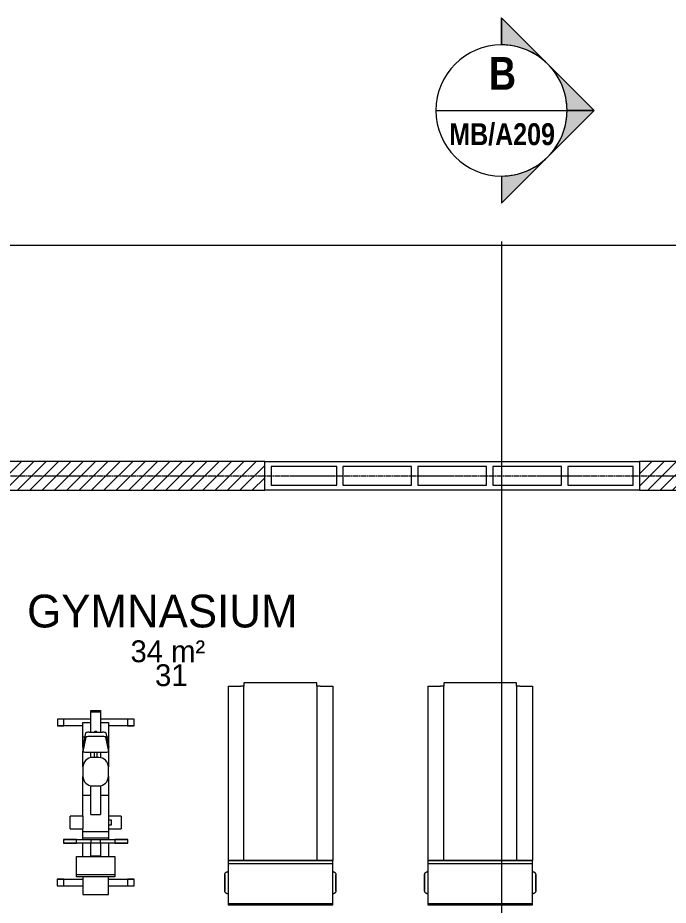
# Model space of a CAD drawing. Header units: inches. Extents: x 22 to 382261, y 22 to 371281.
# Drawn here: x 184748 to 189958, y 67160 to 74266 of the extents above; entities that cross this region are included whole.
import ezdxf

# ---------------------------------------------------------------- set-up
doc = ezdxf.new("R2010")
doc.units = ezdxf.units.IN
doc.header["$MEASUREMENT"] = 0
doc.linetypes.add('Abgebrochen', pattern=[7.14375, 4.7625, -2.38125])
doc.linetypes.add('Grid Line 1_2_', pattern=[22.225, 12.7, -3.175, 3.175, -3.175])
for name, color, linetype, lineweight in [('A-ANNO-SYMB', 150, 'Continuous', 9), ('A-AREA-IDEN', 2, 'Continuous', 9), ('A-GLAZ-CWMG', 51, 'Continuous', 9), ('A-WALL-PATT', 111, 'Continuous', 9), ('G-ANNO-SYMB', 111, 'Continuous', 9), ('I-WALL', 2, 'Continuous', 9), ('Q-SPCQ', 91, 'Continuous', 9), ('S-GRID', 1, 'Continuous', 9)]:
    doc.layers.add(name, color=color, linetype=linetype, lineweight=lineweight)
doc.styles.add('Arial Narrow_B', font='ARIALNB.TTF', dxfattribs={"height": 255})
doc.styles.add('Arial Narrow_B_1', font='ARIALNB.TTF', dxfattribs={"height": 170})
doc.styles.add('Century Gothic_1', font='GOTHIC.TTF', dxfattribs={"height": 1})
doc.styles.add('Gill Sans MT', font='GIL_____.TTF', dxfattribs={"height": 262.5})

# ---------------------------------------------------------------- blocks, each defined once
blk = doc.blocks.new('Rectangular Mullion - 50 x 150mm-443214-02- FIRST FLOOR FURNITURE PLAN')
at = {"layer": 'A-GLAZ-CWMG', "lineweight": 18}
for p, q in [((9881.2, 12198.2), (9881.2, 12048.2)), ((10406.2, 12198.2), (9881.2, 12198.2)), ((10406.2, 12048.2), (10406.2, 12198.2)), ((9881.2, 12048.2), (10406.2, 12048.2))]:
    blk.add_line(p, q, dxfattribs=at)
blk = doc.blocks.new('Rectangular Mullion - 50 x 150mm-443215-02- FIRST FLOOR FURNITURE PLAN')
at = {"layer": 'A-GLAZ-CWMG', "lineweight": 18}
for p, q in [((9281.2, 12198.2), (9281.2, 12048.2)), ((9831.2, 12198.2), (9281.2, 12198.2)), ((9831.2, 12048.2), (9831.2, 12198.2)), ((9281.2, 12048.2), (9831.2, 12048.2))]:
    blk.add_line(p, q, dxfattribs=at)
blk = doc.blocks.new('Bike-Excercise_Reed - Bike-Excercise_Reed-714075-02- FIRST FLOOR FURNITURE PLAN')
at = {"layer": 'Q-SPCQ'}
for p, q in [((-655.6, 307.1), (-655.6, 254.8)), ((-601.7, 307.1), (-655.6, 307.1)), ((-654, 305.6), (-654, 101.6)), ((-603.2, 101.6), (-603.2, 305.6)), ((-601.7, 254.8), (-601.7, 307.1)), ((627.1, 307), (627.1, 254.8)), ((681, 307), (627.1, 307)), ((628.7, 305.6), (628.7, 101.6)), ((679.5, 38.1), (679.5, 305.6)), ((681, 254.8), (681, 307)), ((-655.6, 254.8), (-601.7, 254.8)), ((-312.1, 256.5), (-312.1, 152.4)), ((-283.5, 256.5), (-312.1, 256.5)), ((-310.4, 254.8), (-310.4, -254.8)), ((-285, -254.8), (-285, 254.8)), ((-283.5, 152.4), (-283.5, 256.5)), ((627.1, 254.8), (681, 254.8)), ((-581.4, 152.4), (-563.4, 152.4)), ((-581.4, -152.4), (-581.4, 152.4)), ((-563.4, 152.4), (-419.7, 152.4)), ((-563.4, 152.4), (-563.4, -152.4)), ((-419.7, 152.4), (-419.7, -152.4)), ((-312.1, 152.4), (-283.5, 152.4)), ((-198.4, 203.2), (-198.4, 101.6)), ((-96.8, 101.6), (-96.8, 203.2)), ((-723.6, 101.6), (-723.6, -101.6)), ((-581.4, 101.6), (-723.6, 101.6)), ((-419.7, 101.6), (-310, 101.6)), ((-285.8, 101.6), (-270.5, 101.6)), ((-270.5, 101.6), (-218.1, 101.6)), ((-270.5, 101.6), (-270.5, -101.6)), ((-270.5, 101.6), (-270.5, -101.6)), ((-218.1, 101.6), (-194.7, 101.6)), ((-218.1, 101.6), (-218.1, -101.6)), ((-96.8, 101.6), (71, 101.6)), ((71, 101.6), (222.3, 101.6)), ((71, 101.6), (71, 38.1)), ((297.2, 101.6), (222.3, 101.6)), ((297.2, 101.6), (422.7, 101.6)), ((415.5, 76.3), (415.5, -79.1)), ((456.4, 101.7), (422.1, 101.7)), ((535.5, 77.5), (422.4, 101.7)), ((456.8, 101.7), (569.8, 77.5)), ((457, 101.6), (537.2, 101.6)), ((537.2, 101.6), (654.1, 101.6)), ((537.2, 84.5), (537.2, 101.6)), ((654.1, 101.6), (654.1, 38.1)), ((-419.7, 38.1), (-414.4, 38.1)), ((-414.4, 38.1), (-306.7, 38.1)), ((-414.4, 38.1), (-414.4, -38.1)), ((-304.1, 38.1), (-306.6, 38.1)), ((-301, 38.1), (-304, 38.1)), ((-297.7, 38.1), (-300.9, 38.1)), ((-284.9, 38.1), (-297.6, 38.1)), ((-284.9, -38.1), (-284.9, 38.1)), ((-82.4, 38.1), (147.7, 38.1)), ((-82.4, 38.1), (-82.4, -38.1)), ((146.1, 25.4), (146.1, -25.4)), ((371.8, 38.1), (415.5, 38.1)), ((373.4, -25.4), (373.4, 25.4)), ((412.3, 12.7), (373.4, 12.7)), ((541.7, -55), (541.7, 52.2)), ((576, 52.2), (576, -55)), ((576, 38.1), (736.9, 38.1)), ((736.9, 38.1), (750, 38.1)), ((736.9, -38.1), (736.9, 38.1)), ((750, 38.1), (750, -38.1)), ((-414.4, -38.1), (-419.7, -38.1)), ((-306.7, -38.1), (-414.4, -38.1)), ((-306.6, -38.1), (-304.1, -38.1)), ((-304, -38.1), (-301, -38.1)), ((-300.9, -38.1), (-297.7, -38.1)), ((-297.6, -38.1), (-284.9, -38.1)), ((147.7, -38.1), (-82.4, -38.1)), ((71, -38.1), (71, -101.6)), ((415.5, -38.1), (371.8, -38.1)), ((373.4, -12.7), (412.3, -12.7)), ((736.9, -38.1), (576, -38.1)), ((654.1, -38.1), (654.1, -101.6)), ((679.5, -305.6), (679.5, -38.1)), ((750, -38.1), (736.9, -38.1)), ((-723.6, -101.6), (-581.4, -101.6)), ((-654, -101.6), (-654, -305.6)), ((-603.2, -305.6), (-603.2, -101.6)), ((-309.6, -101.6), (-419.7, -101.6)), ((-270.5, -101.6), (-285.4, -101.6)), ((-218.1, -101.6), (-270.5, -101.6)), ((71, -101.6), (-218.1, -101.6)), ((-198.4, -101.6), (-198.4, -203.2)), ((-166.7, -101.6), (-166.7, -127)), ((-166.7, -127), (-128.6, -127)), ((-128.6, -127), (-128.6, -101.6)), ((-96.8, -203.2), (-96.8, -101.6)), ((222.3, -101.6), (71, -101.6)), ((222.3, -101.6), (297.2, -101.6)), ((420.7, -101.6), (297.2, -101.6)), ((422.1, -104.5), (456.4, -104.5)), ((422.4, -104.5), (535.5, -80.3)), ((569.8, -80.3), (456.8, -104.5)), ((537.2, -101.6), (470.2, -101.6)), ((537.2, -101.6), (537.2, -87.3)), ((654.1, -101.6), (537.2, -101.6)), ((628.7, -101.6), (628.7, -305.6)), ((-563.4, -152.4), (-581.4, -152.4)), ((-419.7, -152.4), (-563.4, -152.4)), ((-312.1, -152.4), (-312.1, -256.5)), ((-283.5, -152.4), (-312.1, -152.4)), ((-283.5, -256.5), (-283.5, -152.4)), ((-655.6, -254.8), (-655.6, -307.1)), ((-601.7, -254.8), (-655.6, -254.8)), ((-601.7, -307.1), (-601.7, -254.8)), ((-312.1, -256.5), (-283.5, -256.5)), ((627.1, -254.8), (627.1, -307)), ((681, -254.8), (627.1, -254.8)), ((681, -307), (681, -254.8)), ((-655.6, -307.1), (-601.7, -307.1)), ((627.1, -307), (681, -307))]:
    blk.add_line(p, q, dxfattribs=at)
at = {"layer": 'Q-SPCQ', "flags": 128}
for points in [[(-198.4, 203.2), (-197.7, 203.2), (-195.7, 203.2), (-192.3, 203.2), (-187.7, 203.2), (-182, 203.2), (-175.4, 203.2), (-168, 203.2), (-160.1, 203.2), (-151.8, 203.2), (-143.4, 203.2), (-135.2, 203.2), (-127.2, 203.2), (-119.9, 203.2), (-113.2, 203.2), (-107.5, 203.2), (-103, 203.2), (-99.6, 203.2), (-97.5, 203.2), (-96.8, 203.2)], [(-96.8, 101.6), (-97.5, 101.6), (-99.6, 101.6), (-103, 101.6), (-107.5, 101.6), (-113.2, 101.6), (-119.9, 101.6), (-127.2, 101.6), (-135.2, 101.6), (-143.4, 101.6), (-151.8, 101.6), (-160.1, 101.6), (-168, 101.6), (-175.4, 101.6), (-182, 101.6), (-187.7, 101.6), (-192.3, 101.6), (-195.7, 101.6)], [(412.3, 12.7), (414.3, 12.7), (416.4, 12.7)], [(415.8, -12.7), (413.8, -12.7), (412.3, -12.7)], [(-96.8, -203.2), (-97.5, -203.2), (-99.6, -203.2), (-103, -203.2), (-107.5, -203.2), (-113.2, -203.2), (-119.9, -203.2), (-127.2, -203.2), (-135.2, -203.2), (-143.4, -203.2), (-151.8, -203.2), (-160.1, -203.2), (-168, -203.2), (-175.4, -203.2), (-182, -203.2), (-187.7, -203.2), (-192.3, -203.2), (-195.7, -203.2), (-197.7, -203.2), (-198.4, -203.2)]]:
    blk.add_lwpolyline(points, dxfattribs=at)
at = {"layer": 'Q-SPCQ'}
for centre, start, end in [((222.3, 25.4), 90, 180), ((297.2, 25.4), 360, 90), ((222.3, -25.4), 180, 270), ((297.2, -25.4), 270, 0)]:
    blk.add_arc(centre, 76.2, start, end, dxfattribs=at)
for centre, major_axis, ratio, start_param, end_param in [((422.1, 76.3), (0, 25.4), 0.258819, 6.227989, 7.853982), ((535.1, 52.2), (0, 25.4), 0.258819, 4.712389, 6.227989), ((569.4, 52.2), (0, 25.4), 0.258819, 4.712389, 6.227989), ((569.6, 0), (0, 12.7), 0.965926, 4.712389, 5.730403), ((535.1, -55), (0, 25.4), 0.258819, 3.196789, 4.712389), ((569.4, -55), (0, 25.4), 0.258819, 3.196789, 4.712389), ((569.6, 0), (0, 12.7), 0.965926, 3.694375, 4.712389), ((422.1, -79.1), (0, 25.4), 0.258819, 1.570796, 3.196789)]:
    blk.add_ellipse(centre, major_axis=major_axis, ratio=ratio, start_param=start_param, end_param=end_param, dxfattribs=at)
blk = doc.blocks.new('Treadmill - Treadmill-719310-02- FIRST FLOOR FURNITURE PLAN')
at = {"layer": 'Q-SPCQ'}
for p, q in [((736.6, 1778), (152.4, 1778)), ((152.4, 1778), (152.4, 1752.6)), ((736.6, 1752.6), (736.6, 1778)), ((25.4, 1752.6), (127, 1752.6)), ((25.4, 1752.6), (25.4, 356.6)), ((152.4, 1752.6), (127, 1752.6)), ((152.4, 356.6), (152.4, 1752.6)), ((152.4, 356.6), (152.4, 1752.6)), ((736.6, 1752.6), (736.6, 356.4)), ((736.6, 1752.6), (736.6, 356.4)), ((762, 1752.6), (736.6, 1752.6)), ((762, 1752.6), (863.6, 1752.6)), ((863.6, 1752.6), (863.6, 356.6)), ((863.6, 356.6), (25.4, 356.6)), ((25.4, 356.6), (25.4, 330.6)), ((25.4, 356.6), (863.6, 356.6)), ((863.6, 330.6), (863.6, 356.6)), ((25.4, 330.6), (25.4, 10.4)), ((25.4, 330.6), (863.6, 330.6)), ((863.6, 10.4), (863.6, 330.6)), ((25.4, 10.4), (25.4, 0)), ((25.4, 10.4), (863.6, 10.4)), ((25.4, 0), (863.6, 0)), ((863.6, 0), (863.6, 10.4))]:
    blk.add_line(p, q, dxfattribs=at)
at = {"layer": 'Q-SPCQ', "flags": 128}
for points in [[(-0.7, 240.6), (-0.7, 241.7), (-0.6, 242.7), (-0.5, 243.8), (-0.4, 244.8), (-0.2, 245.8), (0, 246.8), (0.3, 247.8), (0.6, 248.8), (0.9, 249.8), (1.3, 250.8), (1.8, 251.7), (2.2, 252.7), (2.7, 253.6), (3.2, 254.5), (3.8, 255.4), (4.4, 256.2), (5.1, 257), (5.7, 257.8), (6.4, 258.6), (7.2, 259.3), (7.9, 260), (8.7, 260.7), (9.5, 261.4), (10.4, 262), (11.2, 262.6), (12.1, 263.1), (13, 263.6), (14, 264.1), (14.9, 264.5), (15.9, 264.9), (16.9, 265.3), (17.9, 265.6), (18.9, 265.9), (19.9, 266.1), (20.9, 266.3), (21.9, 266.5), (23, 266.6), (24, 266.7), (25, 266.7), (25.3, 266.7)], [(-0.7, 177.8), (-0.7, 180.3), (-0.7, 182.8), (-0.7, 185.3), (-0.7, 187.8), (-0.7, 190.3), (-0.7, 192.7), (-0.7, 195.2), (-0.7, 197.6), (-0.7, 199.9), (-0.7, 202.3), (-0.7, 204.6), (-0.7, 206.8), (-0.7, 209), (-0.7, 211.2), (-0.7, 213.3), (-0.7, 215.3), (-0.7, 217.3), (-0.7, 219.2), (-0.7, 221.1), (-0.7, 222.9), (-0.7, 224.6), (-0.7, 226.2), (-0.7, 227.8), (-0.7, 229.3), (-0.7, 230.7), (-0.7, 232), (-0.7, 233.2), (-0.7, 234.4), (-0.7, 235.4), (-0.7, 236.4), (-0.7, 237.2), (-0.7, 238), (-0.7, 238.7), (-0.7, 239.2), (-0.7, 239.7), (-0.7, 240.1), (-0.7, 240.4), (-0.7, 240.6), (-0.7, 240.6)], [(-0.7, 240.6), (-0.7, 240.6), (-0.7, 240.4), (-0.7, 240.2), (-0.7, 239.8), (-0.7, 239.4), (-0.7, 238.8), (-0.7, 238.2), (-0.7, 237.4), (-0.7, 236.6), (-0.7, 235.7), (-0.7, 234.7), (-0.7, 233.5), (-0.7, 232.3), (-0.7, 231), (-0.7, 229.7), (-0.7, 228.2), (-0.7, 226.7), (-0.7, 225), (-0.7, 223.3), (-0.7, 221.6), (-0.7, 219.7), (-0.7, 217.8), (-0.7, 215.9), (-0.7, 213.8), (-0.7, 211.8), (-0.7, 209.6), (-0.7, 207.4), (-0.7, 205.2), (-0.7, 202.9), (-0.7, 200.6), (-0.7, 198.2), (-0.7, 195.8), (-0.7, 193.4), (-0.7, 190.9), (-0.7, 188.5), (-0.7, 186), (-0.7, 183.5), (-0.7, 181), (-0.7, 178.5), (-0.7, 177.8)], [(863.7, 266.7), (864.7, 266.7), (865.8, 266.6), (866.8, 266.5), (867.8, 266.4), (868.8, 266.2), (869.9, 266), (870.9, 265.7), (871.9, 265.4), (872.9, 265), (873.8, 264.6), (874.8, 264.2), (875.7, 263.8), (876.6, 263.3), (877.5, 262.7), (878.4, 262.1), (879.2, 261.5), (880.1, 260.9), (880.9, 260.2), (881.6, 259.5), (882.4, 258.8), (883.1, 258), (883.8, 257.2), (884.4, 256.4), (885, 255.6), (885.6, 254.7), (886.1, 253.8), (886.7, 252.9), (887.1, 252), (887.6, 251), (888, 250.1), (888.3, 249.1), (888.6, 248.1), (888.9, 247.1), (889.2, 246.1), (889.4, 245.1), (889.5, 244), (889.6, 243), (889.7, 242), (889.7, 240.9), (889.7, 240.6)], [(889.7, 177.8), (889.7, 180.3), (889.7, 182.8), (889.7, 185.3), (889.7, 187.8), (889.7, 190.3), (889.7, 192.7), (889.7, 195.2), (889.7, 197.6), (889.7, 199.9), (889.7, 202.3), (889.7, 204.6), (889.7, 206.8), (889.7, 209), (889.7, 211.2), (889.7, 213.3), (889.7, 215.3), (889.7, 217.3), (889.7, 219.2), (889.7, 221.1), (889.7, 222.9), (889.7, 224.6), (889.7, 226.2), (889.7, 227.8), (889.7, 229.3), (889.7, 230.7), (889.7, 232), (889.7, 233.2), (889.7, 234.4), (889.7, 235.4), (889.7, 236.4), (889.7, 237.2), (889.7, 238), (889.7, 238.7), (889.7, 239.2), (889.7, 239.7), (889.7, 240.1), (889.7, 240.4), (889.7, 240.6), (889.7, 240.6)], [(889.7, 240.6), (889.7, 240.6), (889.7, 240.4), (889.7, 240.2), (889.7, 239.8), (889.7, 239.4), (889.7, 238.8), (889.7, 238.2), (889.7, 237.4), (889.7, 236.6), (889.7, 235.7), (889.7, 234.7), (889.7, 233.5), (889.7, 232.3), (889.7, 231), (889.7, 229.7), (889.7, 228.2), (889.7, 226.7), (889.7, 225), (889.7, 223.3), (889.7, 221.6), (889.7, 219.7), (889.7, 217.8), (889.7, 215.9), (889.7, 213.8), (889.7, 211.8), (889.7, 209.6), (889.7, 207.4), (889.7, 205.2), (889.7, 202.9), (889.7, 200.6), (889.7, 198.2), (889.7, 195.8), (889.7, 193.4), (889.7, 190.9), (889.7, 188.5), (889.7, 186), (889.7, 183.5), (889.7, 181), (889.7, 178.5), (889.7, 177.8)], [(-0.7, 177.8), (-0.7, 175.3), (-0.7, 172.8), (-0.7, 170.3), (-0.7, 167.8), (-0.7, 165.3), (-0.7, 162.9), (-0.7, 160.4), (-0.7, 158), (-0.7, 155.7), (-0.7, 153.3), (-0.7, 151), (-0.7, 148.8), (-0.7, 146.6), (-0.7, 144.4), (-0.7, 142.3), (-0.7, 140.3), (-0.7, 138.3), (-0.7, 136.4), (-0.7, 134.5), (-0.7, 132.7), (-0.7, 131), (-0.7, 129.4), (-0.7, 127.8), (-0.7, 126.3), (-0.7, 124.9), (-0.7, 123.6), (-0.7, 122.4), (-0.7, 121.2), (-0.7, 120.2), (-0.7, 119.2), (-0.7, 118.4), (-0.7, 117.6), (-0.7, 116.9), (-0.7, 116.4), (-0.7, 115.9), (-0.7, 115.5), (-0.7, 115.2), (-0.7, 115), (-0.7, 115)], [(-0.7, 115), (-0.7, 115), (-0.7, 115.2), (-0.7, 115.4), (-0.7, 115.8), (-0.7, 116.2), (-0.7, 116.8), (-0.7, 117.4), (-0.7, 118.2), (-0.7, 119), (-0.7, 119.9), (-0.7, 120.9), (-0.7, 122.1), (-0.7, 123.3), (-0.7, 124.6), (-0.7, 125.9), (-0.7, 127.4), (-0.7, 128.9), (-0.7, 130.6), (-0.7, 132.3), (-0.7, 134), (-0.7, 135.9), (-0.7, 137.8), (-0.7, 139.7), (-0.7, 141.8), (-0.7, 143.8), (-0.7, 146), (-0.7, 148.2), (-0.7, 150.4), (-0.7, 152.7), (-0.7, 155), (-0.7, 157.4), (-0.7, 159.8), (-0.7, 162.2), (-0.7, 164.7), (-0.7, 167.1), (-0.7, 169.6), (-0.7, 172.1), (-0.7, 174.6), (-0.7, 177.1), (-0.7, 177.8)], [(889.7, 177.8), (889.7, 175.3), (889.7, 172.8), (889.7, 170.3), (889.7, 167.8), (889.7, 165.3), (889.7, 162.9), (889.7, 160.4), (889.7, 158), (889.7, 155.7), (889.7, 153.3), (889.7, 151), (889.7, 148.8), (889.7, 146.6), (889.7, 144.4), (889.7, 142.3), (889.7, 140.3), (889.7, 138.3), (889.7, 136.4), (889.7, 134.5), (889.7, 132.7), (889.7, 131), (889.7, 129.4), (889.7, 127.8), (889.7, 126.3), (889.7, 124.9), (889.7, 123.6), (889.7, 122.4), (889.7, 121.2), (889.7, 120.2), (889.7, 119.2), (889.7, 118.4), (889.7, 117.6), (889.7, 116.9), (889.7, 116.4), (889.7, 115.9), (889.7, 115.5), (889.7, 115.2), (889.7, 115), (889.7, 115)], [(889.7, 115), (889.7, 115), (889.7, 115.2), (889.7, 115.4), (889.7, 115.8), (889.7, 116.2), (889.7, 116.8), (889.7, 117.4), (889.7, 118.2), (889.7, 119), (889.7, 119.9), (889.7, 120.9), (889.7, 122.1), (889.7, 123.3), (889.7, 124.6), (889.7, 125.9), (889.7, 127.4), (889.7, 128.9), (889.7, 130.6), (889.7, 132.3), (889.7, 134), (889.7, 135.9), (889.7, 137.8), (889.7, 139.7), (889.7, 141.8), (889.7, 143.8), (889.7, 146), (889.7, 148.2), (889.7, 150.4), (889.7, 152.7), (889.7, 155), (889.7, 157.4), (889.7, 159.8), (889.7, 162.2), (889.7, 164.7), (889.7, 167.1), (889.7, 169.6), (889.7, 172.1), (889.7, 174.6), (889.7, 177.1), (889.7, 177.8)], [(25.3, 88.9), (24.3, 88.9), (23.2, 89), (22.2, 89.1), (21.2, 89.2), (20.2, 89.4), (19.1, 89.6), (18.1, 89.9), (17.1, 90.2), (16.1, 90.6), (15.2, 91), (14.2, 91.4), (13.3, 91.8), (12.4, 92.3), (11.5, 92.9), (10.6, 93.5), (9.8, 94.1), (8.9, 94.7), (8.1, 95.4), (7.4, 96.1), (6.6, 96.8), (5.9, 97.6), (5.2, 98.4), (4.6, 99.2), (4, 100), (3.4, 100.9), (2.9, 101.8), (2.3, 102.7), (1.9, 103.6), (1.4, 104.6), (1, 105.5), (0.7, 106.5), (0.4, 107.5), (0.1, 108.5), (-0.2, 109.5), (-0.4, 110.5), (-0.5, 111.6), (-0.6, 112.6), (-0.7, 113.6), (-0.7, 114.7), (-0.7, 115)], [(889.7, 115), (889.7, 113.9), (889.6, 112.9), (889.5, 111.8), (889.4, 110.8), (889.2, 109.8), (889, 108.8), (888.7, 107.8), (888.4, 106.8), (888.1, 105.8), (887.7, 104.8), (887.2, 103.9), (886.8, 102.9), (886.3, 102), (885.8, 101.1), (885.2, 100.2), (884.6, 99.4), (883.9, 98.6), (883.3, 97.8), (882.6, 97), (881.8, 96.3), (881.1, 95.6), (880.3, 94.9), (879.5, 94.2), (878.6, 93.6), (877.8, 93), (876.9, 92.5), (876, 92), (875, 91.5), (874.1, 91.1), (873.1, 90.7), (872.1, 90.3), (871.1, 90), (870.1, 89.7), (869.1, 89.5), (868.1, 89.3), (867.1, 89.1), (866, 89), (865, 88.9), (864, 88.9), (863.7, 88.9)]]:
    blk.add_lwpolyline(points, dxfattribs=at)
blk = doc.blocks.new('Treadmill - Treadmill-V16-02- FIRST FLOOR FURNITURE PLAN')
at = {"layer": 'Q-SPCQ'}
for p, q in [((736.6, 1778), (152.4, 1778)), ((152.4, 1778), (152.4, 1752.6)), ((736.6, 1752.6), (736.6, 1778)), ((25.4, 1752.6), (127, 1752.6)), ((25.4, 1752.6), (25.4, 356.6)), ((152.4, 1752.6), (127, 1752.6)), ((152.4, 356.6), (152.4, 1752.6)), ((152.4, 356.6), (152.4, 1752.6)), ((736.6, 1752.6), (736.6, 356.4)), ((736.6, 1752.6), (736.6, 356.4)), ((762, 1752.6), (736.6, 1752.6)), ((762, 1752.6), (863.6, 1752.6)), ((863.6, 1752.6), (863.6, 356.6)), ((863.6, 356.6), (25.4, 356.6)), ((25.4, 356.6), (25.4, 330.6)), ((25.4, 356.6), (863.6, 356.6)), ((863.6, 330.6), (863.6, 356.6)), ((25.4, 330.6), (25.4, 10.4)), ((25.4, 330.6), (863.6, 330.6)), ((863.6, 10.4), (863.6, 330.6)), ((25.4, 10.4), (25.4, 0)), ((25.4, 10.4), (863.6, 10.4)), ((25.4, 0), (863.6, 0)), ((863.6, 0), (863.6, 10.4))]:
    blk.add_line(p, q, dxfattribs=at)
at = {"layer": 'Q-SPCQ', "flags": 128}
for points in [[(-0.7, 240.6), (-0.7, 241.7), (-0.6, 242.7), (-0.5, 243.8), (-0.4, 244.8), (-0.2, 245.8), (0, 246.8), (0.3, 247.8), (0.6, 248.8), (0.9, 249.8), (1.3, 250.8), (1.8, 251.7), (2.2, 252.7), (2.7, 253.6), (3.2, 254.5), (3.8, 255.4), (4.4, 256.2), (5.1, 257), (5.7, 257.8), (6.4, 258.6), (7.2, 259.3), (7.9, 260), (8.7, 260.7), (9.5, 261.4), (10.4, 262), (11.2, 262.6), (12.1, 263.1), (13, 263.6), (14, 264.1), (14.9, 264.5), (15.9, 264.9), (16.9, 265.3), (17.9, 265.6), (18.9, 265.9), (19.9, 266.1), (20.9, 266.3), (21.9, 266.5), (23, 266.6), (24, 266.7), (25, 266.7), (25.3, 266.7)], [(-0.7, 177.8), (-0.7, 180.3), (-0.7, 182.8), (-0.7, 185.3), (-0.7, 187.8), (-0.7, 190.3), (-0.7, 192.7), (-0.7, 195.2), (-0.7, 197.6), (-0.7, 199.9), (-0.7, 202.3), (-0.7, 204.6), (-0.7, 206.8), (-0.7, 209), (-0.7, 211.2), (-0.7, 213.3), (-0.7, 215.3), (-0.7, 217.3), (-0.7, 219.2), (-0.7, 221.1), (-0.7, 222.9), (-0.7, 224.6), (-0.7, 226.2), (-0.7, 227.8), (-0.7, 229.3), (-0.7, 230.7), (-0.7, 232), (-0.7, 233.2), (-0.7, 234.4), (-0.7, 235.4), (-0.7, 236.4), (-0.7, 237.2), (-0.7, 238), (-0.7, 238.7), (-0.7, 239.2), (-0.7, 239.7), (-0.7, 240.1), (-0.7, 240.4), (-0.7, 240.6), (-0.7, 240.6)], [(-0.7, 240.6), (-0.7, 240.6), (-0.7, 240.4), (-0.7, 240.2), (-0.7, 239.8), (-0.7, 239.4), (-0.7, 238.8), (-0.7, 238.2), (-0.7, 237.4), (-0.7, 236.6), (-0.7, 235.7), (-0.7, 234.7), (-0.7, 233.5), (-0.7, 232.3), (-0.7, 231), (-0.7, 229.7), (-0.7, 228.2), (-0.7, 226.7), (-0.7, 225), (-0.7, 223.3), (-0.7, 221.6), (-0.7, 219.7), (-0.7, 217.8), (-0.7, 215.9), (-0.7, 213.8), (-0.7, 211.8), (-0.7, 209.6), (-0.7, 207.4), (-0.7, 205.2), (-0.7, 202.9), (-0.7, 200.6), (-0.7, 198.2), (-0.7, 195.8), (-0.7, 193.4), (-0.7, 190.9), (-0.7, 188.5), (-0.7, 186), (-0.7, 183.5), (-0.7, 181), (-0.7, 178.5), (-0.7, 177.8)], [(863.7, 266.7), (864.7, 266.7), (865.8, 266.6), (866.8, 266.5), (867.8, 266.4), (868.8, 266.2), (869.9, 266), (870.9, 265.7), (871.9, 265.4), (872.9, 265), (873.8, 264.6), (874.8, 264.2), (875.7, 263.8), (876.6, 263.3), (877.5, 262.7), (878.4, 262.1), (879.2, 261.5), (880.1, 260.9), (880.9, 260.2), (881.6, 259.5), (882.4, 258.8), (883.1, 258), (883.8, 257.2), (884.4, 256.4), (885, 255.6), (885.6, 254.7), (886.1, 253.8), (886.7, 252.9), (887.1, 252), (887.6, 251), (888, 250.1), (888.3, 249.1), (888.6, 248.1), (888.9, 247.1), (889.2, 246.1), (889.4, 245.1), (889.5, 244), (889.6, 243), (889.7, 242), (889.7, 240.9), (889.7, 240.6)], [(889.7, 177.8), (889.7, 180.3), (889.7, 182.8), (889.7, 185.3), (889.7, 187.8), (889.7, 190.3), (889.7, 192.7), (889.7, 195.2), (889.7, 197.6), (889.7, 199.9), (889.7, 202.3), (889.7, 204.6), (889.7, 206.8), (889.7, 209), (889.7, 211.2), (889.7, 213.3), (889.7, 215.3), (889.7, 217.3), (889.7, 219.2), (889.7, 221.1), (889.7, 222.9), (889.7, 224.6), (889.7, 226.2), (889.7, 227.8), (889.7, 229.3), (889.7, 230.7), (889.7, 232), (889.7, 233.2), (889.7, 234.4), (889.7, 235.4), (889.7, 236.4), (889.7, 237.2), (889.7, 238), (889.7, 238.7), (889.7, 239.2), (889.7, 239.7), (889.7, 240.1), (889.7, 240.4), (889.7, 240.6), (889.7, 240.6)], [(889.7, 240.6), (889.7, 240.6), (889.7, 240.4), (889.7, 240.2), (889.7, 239.8), (889.7, 239.4), (889.7, 238.8), (889.7, 238.2), (889.7, 237.4), (889.7, 236.6), (889.7, 235.7), (889.7, 234.7), (889.7, 233.5), (889.7, 232.3), (889.7, 231), (889.7, 229.7), (889.7, 228.2), (889.7, 226.7), (889.7, 225), (889.7, 223.3), (889.7, 221.6), (889.7, 219.7), (889.7, 217.8), (889.7, 215.9), (889.7, 213.8), (889.7, 211.8), (889.7, 209.6), (889.7, 207.4), (889.7, 205.2), (889.7, 202.9), (889.7, 200.6), (889.7, 198.2), (889.7, 195.8), (889.7, 193.4), (889.7, 190.9), (889.7, 188.5), (889.7, 186), (889.7, 183.5), (889.7, 181), (889.7, 178.5), (889.7, 177.8)], [(-0.7, 177.8), (-0.7, 175.3), (-0.7, 172.8), (-0.7, 170.3), (-0.7, 167.8), (-0.7, 165.3), (-0.7, 162.9), (-0.7, 160.4), (-0.7, 158), (-0.7, 155.7), (-0.7, 153.3), (-0.7, 151), (-0.7, 148.8), (-0.7, 146.6), (-0.7, 144.4), (-0.7, 142.3), (-0.7, 140.3), (-0.7, 138.3), (-0.7, 136.4), (-0.7, 134.5), (-0.7, 132.7), (-0.7, 131), (-0.7, 129.4), (-0.7, 127.8), (-0.7, 126.3), (-0.7, 124.9), (-0.7, 123.6), (-0.7, 122.4), (-0.7, 121.2), (-0.7, 120.2), (-0.7, 119.2), (-0.7, 118.4), (-0.7, 117.6), (-0.7, 116.9), (-0.7, 116.4), (-0.7, 115.9), (-0.7, 115.5), (-0.7, 115.2), (-0.7, 115), (-0.7, 115)], [(-0.7, 115), (-0.7, 115), (-0.7, 115.2), (-0.7, 115.4), (-0.7, 115.8), (-0.7, 116.2), (-0.7, 116.8), (-0.7, 117.4), (-0.7, 118.2), (-0.7, 119), (-0.7, 119.9), (-0.7, 120.9), (-0.7, 122.1), (-0.7, 123.3), (-0.7, 124.6), (-0.7, 125.9), (-0.7, 127.4), (-0.7, 128.9), (-0.7, 130.6), (-0.7, 132.3), (-0.7, 134), (-0.7, 135.9), (-0.7, 137.8), (-0.7, 139.7), (-0.7, 141.8), (-0.7, 143.8), (-0.7, 146), (-0.7, 148.2), (-0.7, 150.4), (-0.7, 152.7), (-0.7, 155), (-0.7, 157.4), (-0.7, 159.8), (-0.7, 162.2), (-0.7, 164.7), (-0.7, 167.1), (-0.7, 169.6), (-0.7, 172.1), (-0.7, 174.6), (-0.7, 177.1), (-0.7, 177.8)], [(889.7, 177.8), (889.7, 175.3), (889.7, 172.8), (889.7, 170.3), (889.7, 167.8), (889.7, 165.3), (889.7, 162.9), (889.7, 160.4), (889.7, 158), (889.7, 155.7), (889.7, 153.3), (889.7, 151), (889.7, 148.8), (889.7, 146.6), (889.7, 144.4), (889.7, 142.3), (889.7, 140.3), (889.7, 138.3), (889.7, 136.4), (889.7, 134.5), (889.7, 132.7), (889.7, 131), (889.7, 129.4), (889.7, 127.8), (889.7, 126.3), (889.7, 124.9), (889.7, 123.6), (889.7, 122.4), (889.7, 121.2), (889.7, 120.2), (889.7, 119.2), (889.7, 118.4), (889.7, 117.6), (889.7, 116.9), (889.7, 116.4), (889.7, 115.9), (889.7, 115.5), (889.7, 115.2), (889.7, 115), (889.7, 115)], [(889.7, 115), (889.7, 115), (889.7, 115.2), (889.7, 115.4), (889.7, 115.8), (889.7, 116.2), (889.7, 116.8), (889.7, 117.4), (889.7, 118.2), (889.7, 119), (889.7, 119.9), (889.7, 120.9), (889.7, 122.1), (889.7, 123.3), (889.7, 124.6), (889.7, 125.9), (889.7, 127.4), (889.7, 128.9), (889.7, 130.6), (889.7, 132.3), (889.7, 134), (889.7, 135.9), (889.7, 137.8), (889.7, 139.7), (889.7, 141.8), (889.7, 143.8), (889.7, 146), (889.7, 148.2), (889.7, 150.4), (889.7, 152.7), (889.7, 155), (889.7, 157.4), (889.7, 159.8), (889.7, 162.2), (889.7, 164.7), (889.7, 167.1), (889.7, 169.6), (889.7, 172.1), (889.7, 174.6), (889.7, 177.1), (889.7, 177.8)], [(25.3, 88.9), (24.3, 88.9), (23.2, 89), (22.2, 89.1), (21.2, 89.2), (20.2, 89.4), (19.1, 89.6), (18.1, 89.9), (17.1, 90.2), (16.1, 90.6), (15.2, 91), (14.2, 91.4), (13.3, 91.8), (12.4, 92.3), (11.5, 92.9), (10.6, 93.5), (9.8, 94.1), (8.9, 94.7), (8.1, 95.4), (7.4, 96.1), (6.6, 96.8), (5.9, 97.6), (5.2, 98.4), (4.6, 99.2), (4, 100), (3.4, 100.9), (2.9, 101.8), (2.3, 102.7), (1.9, 103.6), (1.4, 104.6), (1, 105.5), (0.7, 106.5), (0.4, 107.5), (0.1, 108.5), (-0.2, 109.5), (-0.4, 110.5), (-0.5, 111.6), (-0.6, 112.6), (-0.7, 113.6), (-0.7, 114.7), (-0.7, 115)], [(889.7, 115), (889.7, 113.9), (889.6, 112.9), (889.5, 111.8), (889.4, 110.8), (889.2, 109.8), (889, 108.8), (888.7, 107.8), (888.4, 106.8), (888.1, 105.8), (887.7, 104.8), (887.2, 103.9), (886.8, 102.9), (886.3, 102), (885.8, 101.1), (885.2, 100.2), (884.6, 99.4), (883.9, 98.6), (883.3, 97.8), (882.6, 97), (881.8, 96.3), (881.1, 95.6), (880.3, 94.9), (879.5, 94.2), (878.6, 93.6), (877.8, 93), (876.9, 92.5), (876, 92), (875, 91.5), (874.1, 91.1), (873.1, 90.7), (872.1, 90.3), (871.1, 90), (870.1, 89.7), (869.1, 89.5), (868.1, 89.3), (867.1, 89.1), (866, 89), (865, 88.9), (864, 88.9), (863.7, 88.9)]]:
    blk.add_lwpolyline(points, dxfattribs=at)
blk = doc.blocks.new('Section - M_Section Head - Filled 2-912447-02- FIRST FLOOR FURNITURE PLAN')
at = {"layer": 'G-ANNO-SYMB'}
h = blk.add_hatch(color=256, dxfattribs=at)
edge = h.paths.add_edge_path()
edge.add_line((-6, 4.243), (-6, 3))
edge.add_arc((-6, 0), 3, 90, 135)
edge.add_line((-8.121, 2.121), (-6, 4.243))
h = blk.add_hatch(color=256, dxfattribs=at)
edge = h.paths.add_edge_path()
edge.add_line((-6, 4.243), (-3.879, 2.121))
edge.add_arc((-6, 0), 3, 45, 90)
edge.add_line((-6, 3), (-6, 4.243))
h = blk.add_hatch(color=256, dxfattribs=at)
edge = h.paths.add_edge_path()
edge.add_line((-10.243, 0), (-8.121, 2.121))
edge.add_arc((-6, 0), 3, 135, 180)
edge.add_line((-9, 0), (-10.243, 0))
h = blk.add_hatch(color=256, dxfattribs=at)
edge = h.paths.add_edge_path()
edge.add_line((-1.757, 0), (-3, 0))
edge.add_arc((-6, 0), 3, 360, 405)
edge.add_line((-3.879, 2.121), (-1.757, 0))
for p, q in [((-6, 4.243), (-10.243, 0)), ((-6, 4.243), (-8.121, 2.121)), ((-6, 3), (-6, 4.243)), ((-6, 4.243), (-6, 3)), ((-3.879, 2.121), (-6, 4.243)), ((-6, 4.243), (-1.757, 0)), ((-8.121, 2.121), (-10.243, 0)), ((-1.757, 0), (-3.879, 2.121)), ((-10.243, 0), (-9, 0)), ((-3, 0), (-1.757, 0)), ((-9, 0), (-10.243, 0)), ((-3, 0), (-1.757, 0))]:
    blk.add_line(p, q, dxfattribs=at)
for start, end in [(360, 180), (90, 135), (45, 90), (135, 180), (360, 45), (180, 360)]:
    blk.add_arc((-6, 0), 3, start, end, dxfattribs=at)

msp = doc.modelspace()

# ---------------------------------------------------------------- hatches: boundary and pattern name
at = {"layer": 'A-WALL-PATT'}
h = msp.add_hatch(dxfattribs=at)
h.set_pattern_fill('FP_1', color=256, style=0, pattern_type=2)
h.set_pattern_definition([(45, (179271.156, 58474.37), (-49.49747, 49.49747), [])])
h.paths.add_polyline_path([(189814.4, 70482.6), (191063.2, 70482.6), (191062.8, 70712.6), (189727.4, 70712.6), (189727.4, 70482.6)])
h.paths.add_polyline_path([(180796.4, 70482.6), (181627.4, 70482.6), (181627.4, 70712.6), (180732.4, 70712.6), (180732.4, 70482.6)])
h.paths.add_polyline_path([(184627.4, 70482.6), (186727.4, 70482.6), (186727.4, 70712.6), (184627.4, 70712.6)])

# ---------------------------------------------------------------- linework, layer by layer
at = {"layer": 'A-ANNO-SYMB', "linetype": 'Abgebrochen'}
msp.add_line((202682.7, 72441.6), (180283.6, 72441.6), dxfattribs=at)
at = {"layer": 'G-ANNO-SYMB'}
for p, q in [((188097.1, 73524), (189147.1, 73524)), ((188622.1, 72474), (188622.1, 51261.1))]:
    msp.add_line(p, q, dxfattribs=at)
at = {"layer": 'I-WALL', "lineweight": 18}
for p, q in [((186727.4, 70712.6), (184627.4, 70712.6)), ((186727.4, 70482.6), (186727.4, 70712.6)), ((191062.8, 70712.6), (189727.4, 70712.6)), ((189727.4, 70712.6), (189727.4, 70482.6)), ((184627.4, 70482.6), (186727.4, 70482.6)), ((189727.4, 70482.6), (191063.2, 70482.6))]:
    msp.add_line(p, q, dxfattribs=at)
at = {"layer": 'I-WALL'}
for p, q in [((186727.4, 70712.6), (189727.4, 70712.6)), ((189727.4, 70482.6), (186727.4, 70482.6))]:
    msp.add_line(p, q, dxfattribs=at)
at = {"layer": 'S-GRID', "linetype": 'Grid Line 1_2_'}
msp.add_line((166187.4, 70597.6), (205150.3, 70597.6), dxfattribs=at)

# ---------------------------------------------------------------- block references
at = {"layer": 'A-GLAZ-CWMG'}
for name, p in [('Rectangular Mullion - 50 x 150mm-443214-02- FIRST FLOOR FURNITURE PLAN', (176896.2, 58474.4)), ('Rectangular Mullion - 50 x 150mm-443215-02- FIRST FLOOR FURNITURE PLAN', (178071.2, 58474.4)), ('Rectangular Mullion - 50 x 150mm-443215-02- FIRST FLOOR FURNITURE PLAN', (178671.2, 58474.4)), ('Rectangular Mullion - 50 x 150mm-443215-02- FIRST FLOOR FURNITURE PLAN', (179271.2, 58474.4)), ('Rectangular Mullion - 50 x 150mm-443214-02- FIRST FLOOR FURNITURE PLAN', (179271.2, 58474.4))]:
    msp.add_blockref(name, p, dxfattribs=at)
at = {"layer": 'G-ANNO-SYMB', "xscale": 174.9999999999999, "yscale": 174.9999999999999, "zscale": 174.9999999999999, "rotation": 269.9999999999995}
msp.add_blockref('Section - M_Section Head - Filled 2-912447-02- FIRST FLOOR FURNITURE PLAN', (188622.1, 72474), dxfattribs=at)
at = {"layer": 'Q-SPCQ'}
for name, p in [('Treadmill - Treadmill-719310-02- FIRST FLOOR FURNITURE PLAN', (186407, 67162.6)), ('Treadmill - Treadmill-V16-02- FIRST FLOOR FURNITURE PLAN', (188007, 67162.6))]:
    msp.add_blockref(name, p, dxfattribs=at)
at = {"layer": 'Q-SPCQ', "rotation": 89.9999999999995}
msp.add_blockref('Bike-Excercise_Reed - Bike-Excercise_Reed-714075-02- FIRST FLOOR FURNITURE PLAN', (185372.4, 67969.9), dxfattribs=at)

# ---------------------------------------------------------------- texts
at = {"layer": 'A-AREA-IDEN', "attachment_point": 1}
for s, insert, char_height, width, style in [('GYMNASIUM', (184823.6, 69647.1), 262.5, 2819.936, 'Gill Sans MT'), ('34 m²', (185651.4, 69281.1), 175, 813.713, 'Century Gothic_1'), ('31', (185848.3, 69089.6), 175, 336.709, 'Century Gothic_1')]:
    msp.add_mtext(s, dxfattribs=dict(at, insert=insert, char_height=char_height, width=width, style=style))
at = {"layer": 'G-ANNO-SYMB', "attachment_point": 1}
for s, insert, char_height, width, style in [('\\fArial Narrow|b1|i0|c0|p34|;B', (188521.7, 73952), 262.5, 266.561, 'Arial Narrow_B'), ('MB/A209', (188204.1, 73421.6), 175, 1038.185, 'Arial Narrow_B_1')]:
    msp.add_mtext(s, dxfattribs=dict(at, insert=insert, char_height=char_height, width=width, style=style))

doc.saveas('drawing.dxf')
